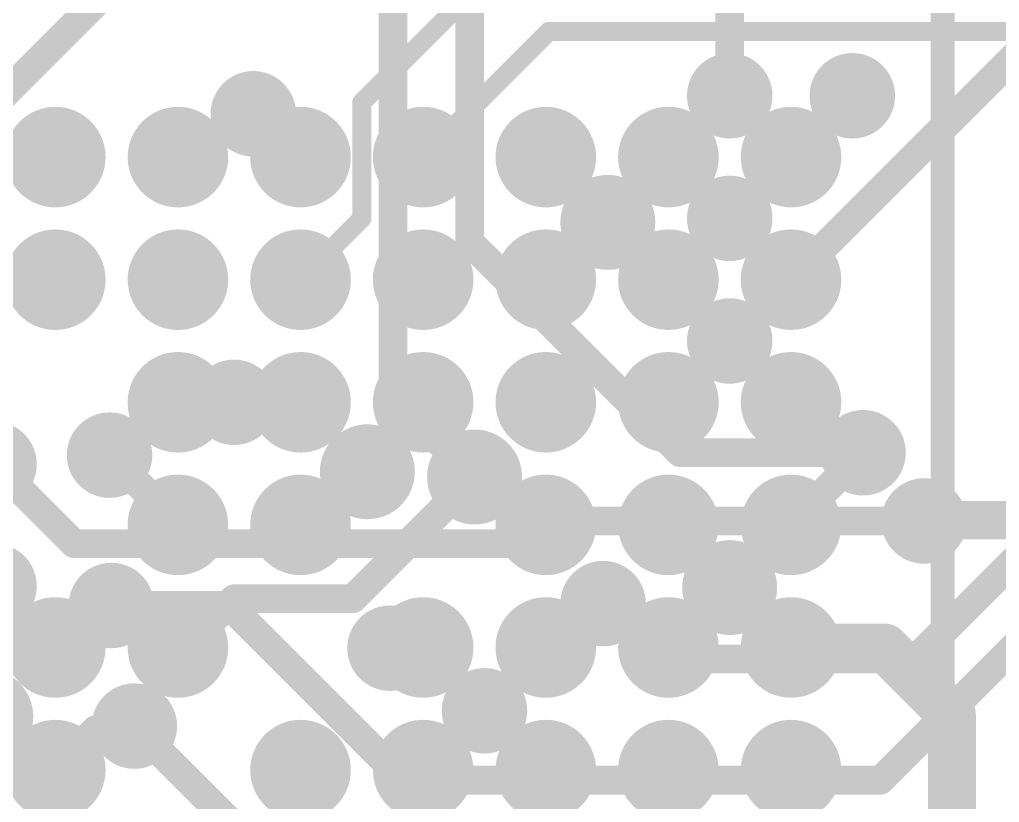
# Model space of a CAD drawing. Header units: millimetres. Extents: x -0.39 to 4.37, y -0.38 to 3.54.
# Drawn here: x 2.049 to 2.2535, y 1.8791 to 2.0425 of the extents above; entities that cross this region are included whole.
import ezdxf

# ---------------------------------------------------------------- set-up
doc = ezdxf.new("R2010")
doc.units = ezdxf.units.MM
doc.header["$MEASUREMENT"] = 0
for name, color, linetype in [('BottomLayer', 5, 'Continuous'), ('BottomSolder', 6, 'Continuous'), ('TopLayer', 1, 'Continuous'), ('TopOverlay', 2, 'Continuous'), ('TopPaste', 8, 'Continuous'), ('TopSolder', 216, 'Continuous'), ('ViaHoleLayer', 16, 'Continuous')]:
    doc.layers.add(name, color=color, linetype=linetype)

# ---------------------------------------------------------------- blocks, each defined once
blk = doc.blocks.new('RK3399_364')
at = {"layer": 'TopLayer'}
h = blk.add_hatch(color=1, dxfattribs=at)
edge = h.paths.add_edge_path()
edge.add_arc((-0.3838578, -0.2559055), 0.006496, 0, 360)
h = blk.add_hatch(color=1, dxfattribs=at)
edge = h.paths.add_edge_path()
edge.add_arc((-0.3582678, -0.2559055), 0.006496, 0, 360)
h = blk.add_hatch(color=1, dxfattribs=at)
edge = h.paths.add_edge_path()
edge.add_arc((-0.3326778, -0.2559055), 0.006496, 0, 360)
h = blk.add_hatch(color=1, dxfattribs=at)
edge = h.paths.add_edge_path()
edge.add_arc((-0.3070858, -0.2559055), 0.006496, 0, 360)
h = blk.add_hatch(color=1, dxfattribs=at)
edge = h.paths.add_edge_path()
edge.add_arc((-0.2814958, -0.2559055), 0.006496, 0, 360)
h = blk.add_hatch(color=1, dxfattribs=at)
edge = h.paths.add_edge_path()
edge.add_arc((-0.2303158, -0.2559055), 0.006496, 0, 360)
h = blk.add_hatch(color=1, dxfattribs=at)
edge = h.paths.add_edge_path()
edge.add_arc((-0.3838578, -0.2814955), 0.006496, 0, 360)
h = blk.add_hatch(color=1, dxfattribs=at)
edge = h.paths.add_edge_path()
edge.add_arc((-0.3582678, -0.2814955), 0.006496, 0, 360)
h = blk.add_hatch(color=1, dxfattribs=at)
edge = h.paths.add_edge_path()
edge.add_arc((-0.3326778, -0.2814955), 0.006496, 0, 360)
h = blk.add_hatch(color=1, dxfattribs=at)
edge = h.paths.add_edge_path()
edge.add_arc((-0.3070858, -0.2814955), 0.006496, 0, 360)
h = blk.add_hatch(color=1, dxfattribs=at)
edge = h.paths.add_edge_path()
edge.add_arc((-0.2559058, -0.2814955), 0.006496, 0, 360)
h = blk.add_hatch(color=1, dxfattribs=at)
edge = h.paths.add_edge_path()
edge.add_arc((-0.2303158, -0.2814955), 0.006496, 0, 360)
h = blk.add_hatch(color=1, dxfattribs=at)
edge = h.paths.add_edge_path()
edge.add_arc((-0.3838578, -0.3070875), 0.006496, 0, 360)
h = blk.add_hatch(color=1, dxfattribs=at)
edge = h.paths.add_edge_path()
edge.add_arc((-0.3582678, -0.3070875), 0.006496, 0, 360)
h = blk.add_hatch(color=1, dxfattribs=at)
edge = h.paths.add_edge_path()
edge.add_arc((-0.3326778, -0.3070875), 0.006496, 0, 360)
h = blk.add_hatch(color=1, dxfattribs=at)
edge = h.paths.add_edge_path()
edge.add_arc((-0.2814958, -0.3070875), 0.006496, 0, 360)
h = blk.add_hatch(color=1, dxfattribs=at)
edge = h.paths.add_edge_path()
edge.add_arc((-0.2559058, -0.3070875), 0.006496, 0, 360)
h = blk.add_hatch(color=1, dxfattribs=at)
edge = h.paths.add_edge_path()
edge.add_arc((-0.3838578, -0.3326775), 0.006496, 0, 360)
h = blk.add_hatch(color=1, dxfattribs=at)
edge = h.paths.add_edge_path()
edge.add_arc((-0.3582678, -0.3326775), 0.006496, 0, 360)
h = blk.add_hatch(color=1, dxfattribs=at)
edge = h.paths.add_edge_path()
edge.add_arc((-0.3326778, -0.3326775), 0.006496, 0, 360)
h = blk.add_hatch(color=1, dxfattribs=at)
edge = h.paths.add_edge_path()
edge.add_arc((-0.3070858, -0.3326775), 0.006496, 0, 360)
h = blk.add_hatch(color=1, dxfattribs=at)
edge = h.paths.add_edge_path()
edge.add_arc((-0.2814958, -0.3326775), 0.006496, 0, 360)
h = blk.add_hatch(color=1, dxfattribs=at)
edge = h.paths.add_edge_path()
edge.add_arc((-0.2559058, -0.3326775), 0.006496, 0, 360)
h = blk.add_hatch(color=1, dxfattribs=at)
edge = h.paths.add_edge_path()
edge.add_arc((-0.3838578, -0.3582675), 0.006496, 0, 360)
h = blk.add_hatch(color=1, dxfattribs=at)
edge = h.paths.add_edge_path()
edge.add_arc((-0.3582678, -0.3582675), 0.006496, 0, 360)
h = blk.add_hatch(color=1, dxfattribs=at)
edge = h.paths.add_edge_path()
edge.add_arc((-0.3326778, -0.3582675), 0.006496, 0, 360)
h = blk.add_hatch(color=1, dxfattribs=at)
edge = h.paths.add_edge_path()
edge.add_arc((-0.3070858, -0.3582675), 0.006496, 0, 360)
h = blk.add_hatch(color=1, dxfattribs=at)
edge = h.paths.add_edge_path()
edge.add_arc((-0.2814958, -0.3582675), 0.006496, 0, 360)
h = blk.add_hatch(color=1, dxfattribs=at)
edge = h.paths.add_edge_path()
edge.add_arc((-0.2559058, -0.3582675), 0.006496, 0, 360)
h = blk.add_hatch(color=1, dxfattribs=at)
edge = h.paths.add_edge_path()
edge.add_arc((-0.2303158, -0.3582675), 0.006496, 0, 360)
h = blk.add_hatch(color=1, dxfattribs=at)
edge = h.paths.add_edge_path()
edge.add_arc((-0.3838578, -0.3838575), 0.006496, 0, 360)
h = blk.add_hatch(color=1, dxfattribs=at)
edge = h.paths.add_edge_path()
edge.add_arc((-0.3582678, -0.3838575), 0.006496, 0, 360)
h = blk.add_hatch(color=1, dxfattribs=at)
edge = h.paths.add_edge_path()
edge.add_arc((-0.3326778, -0.3838575), 0.006496, 0, 360)
h = blk.add_hatch(color=1, dxfattribs=at)
edge = h.paths.add_edge_path()
edge.add_arc((-0.3070858, -0.3838575), 0.006496, 0, 360)
h = blk.add_hatch(color=1, dxfattribs=at)
edge = h.paths.add_edge_path()
edge.add_arc((-0.2814958, -0.3838575), 0.006496, 0, 360)
h = blk.add_hatch(color=1, dxfattribs=at)
edge = h.paths.add_edge_path()
edge.add_arc((-0.2559058, -0.3838575), 0.006496, 0, 360)
h = blk.add_hatch(color=1, dxfattribs=at)
edge = h.paths.add_edge_path()
edge.add_arc((-0.2303158, -0.3838575), 0.006496, 0, 360)
at = {"layer": 'TopPaste'}
h = blk.add_hatch(color=8, dxfattribs=at)
edge = h.paths.add_edge_path()
edge.add_arc((-0.3838578, -0.2559055), 0.006496, 0, 360)
h = blk.add_hatch(color=8, dxfattribs=at)
edge = h.paths.add_edge_path()
edge.add_arc((-0.3582678, -0.2559055), 0.006496, 0, 360)
h = blk.add_hatch(color=8, dxfattribs=at)
edge = h.paths.add_edge_path()
edge.add_arc((-0.3326778, -0.2559055), 0.006496, 0, 360)
h = blk.add_hatch(color=8, dxfattribs=at)
edge = h.paths.add_edge_path()
edge.add_arc((-0.3070858, -0.2559055), 0.006496, 0, 360)
h = blk.add_hatch(color=8, dxfattribs=at)
edge = h.paths.add_edge_path()
edge.add_arc((-0.2814958, -0.2559055), 0.006496, 0, 360)
h = blk.add_hatch(color=8, dxfattribs=at)
edge = h.paths.add_edge_path()
edge.add_arc((-0.2303158, -0.2559055), 0.006496, 0, 360)
h = blk.add_hatch(color=8, dxfattribs=at)
edge = h.paths.add_edge_path()
edge.add_arc((-0.3838578, -0.2814955), 0.006496, 0, 360)
h = blk.add_hatch(color=8, dxfattribs=at)
edge = h.paths.add_edge_path()
edge.add_arc((-0.3582678, -0.2814955), 0.006496, 0, 360)
h = blk.add_hatch(color=8, dxfattribs=at)
edge = h.paths.add_edge_path()
edge.add_arc((-0.3326778, -0.2814955), 0.006496, 0, 360)
h = blk.add_hatch(color=8, dxfattribs=at)
edge = h.paths.add_edge_path()
edge.add_arc((-0.3070858, -0.2814955), 0.006496, 0, 360)
h = blk.add_hatch(color=8, dxfattribs=at)
edge = h.paths.add_edge_path()
edge.add_arc((-0.2559058, -0.2814955), 0.006496, 0, 360)
h = blk.add_hatch(color=8, dxfattribs=at)
edge = h.paths.add_edge_path()
edge.add_arc((-0.2303158, -0.2814955), 0.006496, 0, 360)
h = blk.add_hatch(color=8, dxfattribs=at)
edge = h.paths.add_edge_path()
edge.add_arc((-0.3838578, -0.3070875), 0.006496, 0, 360)
h = blk.add_hatch(color=8, dxfattribs=at)
edge = h.paths.add_edge_path()
edge.add_arc((-0.3582678, -0.3070875), 0.006496, 0, 360)
h = blk.add_hatch(color=8, dxfattribs=at)
edge = h.paths.add_edge_path()
edge.add_arc((-0.3326778, -0.3070875), 0.006496, 0, 360)
h = blk.add_hatch(color=8, dxfattribs=at)
edge = h.paths.add_edge_path()
edge.add_arc((-0.2814958, -0.3070875), 0.006496, 0, 360)
h = blk.add_hatch(color=8, dxfattribs=at)
edge = h.paths.add_edge_path()
edge.add_arc((-0.2559058, -0.3070875), 0.006496, 0, 360)
h = blk.add_hatch(color=8, dxfattribs=at)
edge = h.paths.add_edge_path()
edge.add_arc((-0.3838578, -0.3326775), 0.006496, 0, 360)
h = blk.add_hatch(color=8, dxfattribs=at)
edge = h.paths.add_edge_path()
edge.add_arc((-0.3582678, -0.3326775), 0.006496, 0, 360)
h = blk.add_hatch(color=8, dxfattribs=at)
edge = h.paths.add_edge_path()
edge.add_arc((-0.3326778, -0.3326775), 0.006496, 0, 360)
h = blk.add_hatch(color=8, dxfattribs=at)
edge = h.paths.add_edge_path()
edge.add_arc((-0.3070858, -0.3326775), 0.006496, 0, 360)
h = blk.add_hatch(color=8, dxfattribs=at)
edge = h.paths.add_edge_path()
edge.add_arc((-0.2814958, -0.3326775), 0.006496, 0, 360)
h = blk.add_hatch(color=8, dxfattribs=at)
edge = h.paths.add_edge_path()
edge.add_arc((-0.2559058, -0.3326775), 0.006496, 0, 360)
h = blk.add_hatch(color=8, dxfattribs=at)
edge = h.paths.add_edge_path()
edge.add_arc((-0.3838578, -0.3582675), 0.006496, 0, 360)
h = blk.add_hatch(color=8, dxfattribs=at)
edge = h.paths.add_edge_path()
edge.add_arc((-0.3582678, -0.3582675), 0.006496, 0, 360)
h = blk.add_hatch(color=8, dxfattribs=at)
edge = h.paths.add_edge_path()
edge.add_arc((-0.3326778, -0.3582675), 0.006496, 0, 360)
h = blk.add_hatch(color=8, dxfattribs=at)
edge = h.paths.add_edge_path()
edge.add_arc((-0.3070858, -0.3582675), 0.006496, 0, 360)
h = blk.add_hatch(color=8, dxfattribs=at)
edge = h.paths.add_edge_path()
edge.add_arc((-0.2814958, -0.3582675), 0.006496, 0, 360)
h = blk.add_hatch(color=8, dxfattribs=at)
edge = h.paths.add_edge_path()
edge.add_arc((-0.2559058, -0.3582675), 0.006496, 0, 360)
h = blk.add_hatch(color=8, dxfattribs=at)
edge = h.paths.add_edge_path()
edge.add_arc((-0.2303158, -0.3582675), 0.006496, 0, 360)
h = blk.add_hatch(color=8, dxfattribs=at)
edge = h.paths.add_edge_path()
edge.add_arc((-0.3838578, -0.3838575), 0.006496, 0, 360)
h = blk.add_hatch(color=8, dxfattribs=at)
edge = h.paths.add_edge_path()
edge.add_arc((-0.3582678, -0.3838575), 0.006496, 0, 360)
h = blk.add_hatch(color=8, dxfattribs=at)
edge = h.paths.add_edge_path()
edge.add_arc((-0.3326778, -0.3838575), 0.006496, 0, 360)
h = blk.add_hatch(color=8, dxfattribs=at)
edge = h.paths.add_edge_path()
edge.add_arc((-0.3070858, -0.3838575), 0.006496, 0, 360)
h = blk.add_hatch(color=8, dxfattribs=at)
edge = h.paths.add_edge_path()
edge.add_arc((-0.2814958, -0.3838575), 0.006496, 0, 360)
h = blk.add_hatch(color=8, dxfattribs=at)
edge = h.paths.add_edge_path()
edge.add_arc((-0.2559058, -0.3838575), 0.006496, 0, 360)
h = blk.add_hatch(color=8, dxfattribs=at)
edge = h.paths.add_edge_path()
edge.add_arc((-0.2303158, -0.3838575), 0.006496, 0, 360)
at = {"layer": 'TopSolder'}
h = blk.add_hatch(color=216, dxfattribs=at)
edge = h.paths.add_edge_path()
edge.add_arc((-0.3838578, -0.2559055), 0.010496, 0, 360)
h = blk.add_hatch(color=216, dxfattribs=at)
edge = h.paths.add_edge_path()
edge.add_arc((-0.3582678, -0.2559055), 0.010496, 0, 360)
h = blk.add_hatch(color=216, dxfattribs=at)
edge = h.paths.add_edge_path()
edge.add_arc((-0.3326778, -0.2559055), 0.010496, 0, 360)
h = blk.add_hatch(color=216, dxfattribs=at)
edge = h.paths.add_edge_path()
edge.add_arc((-0.3070858, -0.2559055), 0.010496, 0, 360)
h = blk.add_hatch(color=216, dxfattribs=at)
edge = h.paths.add_edge_path()
edge.add_arc((-0.2814958, -0.2559055), 0.010496, 0, 360)
h = blk.add_hatch(color=216, dxfattribs=at)
edge = h.paths.add_edge_path()
edge.add_arc((-0.2303158, -0.2559055), 0.010496, 0, 360)
h = blk.add_hatch(color=216, dxfattribs=at)
edge = h.paths.add_edge_path()
edge.add_arc((-0.3838578, -0.2814955), 0.010496, 0, 360)
h = blk.add_hatch(color=216, dxfattribs=at)
edge = h.paths.add_edge_path()
edge.add_arc((-0.3582678, -0.2814955), 0.010496, 0, 360)
h = blk.add_hatch(color=216, dxfattribs=at)
edge = h.paths.add_edge_path()
edge.add_arc((-0.3326778, -0.2814955), 0.010496, 0, 360)
h = blk.add_hatch(color=216, dxfattribs=at)
edge = h.paths.add_edge_path()
edge.add_arc((-0.3070858, -0.2814955), 0.010496, 0, 360)
h = blk.add_hatch(color=216, dxfattribs=at)
edge = h.paths.add_edge_path()
edge.add_arc((-0.2559058, -0.2814955), 0.010496, 0, 360)
h = blk.add_hatch(color=216, dxfattribs=at)
edge = h.paths.add_edge_path()
edge.add_arc((-0.2303158, -0.2814955), 0.010496, 0, 360)
h = blk.add_hatch(color=216, dxfattribs=at)
edge = h.paths.add_edge_path()
edge.add_arc((-0.3838578, -0.3070875), 0.010496, 0, 360)
h = blk.add_hatch(color=216, dxfattribs=at)
edge = h.paths.add_edge_path()
edge.add_arc((-0.3582678, -0.3070875), 0.010496, 0, 360)
h = blk.add_hatch(color=216, dxfattribs=at)
edge = h.paths.add_edge_path()
edge.add_arc((-0.3326778, -0.3070875), 0.010496, 0, 360)
h = blk.add_hatch(color=216, dxfattribs=at)
edge = h.paths.add_edge_path()
edge.add_arc((-0.2814958, -0.3070875), 0.010496, 0, 360)
h = blk.add_hatch(color=216, dxfattribs=at)
edge = h.paths.add_edge_path()
edge.add_arc((-0.2559058, -0.3070875), 0.010496, 0, 360)
h = blk.add_hatch(color=216, dxfattribs=at)
edge = h.paths.add_edge_path()
edge.add_arc((-0.3838578, -0.3326775), 0.010496, 0, 360)
h = blk.add_hatch(color=216, dxfattribs=at)
edge = h.paths.add_edge_path()
edge.add_arc((-0.3582678, -0.3326775), 0.010496, 0, 360)
h = blk.add_hatch(color=216, dxfattribs=at)
edge = h.paths.add_edge_path()
edge.add_arc((-0.3326778, -0.3326775), 0.010496, 0, 360)
h = blk.add_hatch(color=216, dxfattribs=at)
edge = h.paths.add_edge_path()
edge.add_arc((-0.3070858, -0.3326775), 0.010496, 0, 360)
h = blk.add_hatch(color=216, dxfattribs=at)
edge = h.paths.add_edge_path()
edge.add_arc((-0.2814958, -0.3326775), 0.010496, 0, 360)
h = blk.add_hatch(color=216, dxfattribs=at)
edge = h.paths.add_edge_path()
edge.add_arc((-0.2559058, -0.3326775), 0.010496, 0, 360)
h = blk.add_hatch(color=216, dxfattribs=at)
edge = h.paths.add_edge_path()
edge.add_arc((-0.3838578, -0.3582675), 0.010496, 0, 360)
h = blk.add_hatch(color=216, dxfattribs=at)
edge = h.paths.add_edge_path()
edge.add_arc((-0.3582678, -0.3582675), 0.010496, 0, 360)
h = blk.add_hatch(color=216, dxfattribs=at)
edge = h.paths.add_edge_path()
edge.add_arc((-0.3326778, -0.3582675), 0.010496, 0, 360)
h = blk.add_hatch(color=216, dxfattribs=at)
edge = h.paths.add_edge_path()
edge.add_arc((-0.3070858, -0.3582675), 0.010496, 0, 360)
h = blk.add_hatch(color=216, dxfattribs=at)
edge = h.paths.add_edge_path()
edge.add_arc((-0.2814958, -0.3582675), 0.010496, 0, 360)
h = blk.add_hatch(color=216, dxfattribs=at)
edge = h.paths.add_edge_path()
edge.add_arc((-0.2559058, -0.3582675), 0.010496, 0, 360)
h = blk.add_hatch(color=216, dxfattribs=at)
edge = h.paths.add_edge_path()
edge.add_arc((-0.2303158, -0.3582675), 0.010496, 0, 360)
h = blk.add_hatch(color=216, dxfattribs=at)
edge = h.paths.add_edge_path()
edge.add_arc((-0.3838578, -0.3838575), 0.010496, 0, 360)
h = blk.add_hatch(color=216, dxfattribs=at)
edge = h.paths.add_edge_path()
edge.add_arc((-0.3582678, -0.3838575), 0.010496, 0, 360)
h = blk.add_hatch(color=216, dxfattribs=at)
edge = h.paths.add_edge_path()
edge.add_arc((-0.3326778, -0.3838575), 0.010496, 0, 360)
h = blk.add_hatch(color=216, dxfattribs=at)
edge = h.paths.add_edge_path()
edge.add_arc((-0.3070858, -0.3838575), 0.010496, 0, 360)
h = blk.add_hatch(color=216, dxfattribs=at)
edge = h.paths.add_edge_path()
edge.add_arc((-0.2814958, -0.3838575), 0.010496, 0, 360)
h = blk.add_hatch(color=216, dxfattribs=at)
edge = h.paths.add_edge_path()
edge.add_arc((-0.2559058, -0.3838575), 0.010496, 0, 360)
h = blk.add_hatch(color=216, dxfattribs=at)
edge = h.paths.add_edge_path()
edge.add_arc((-0.2303158, -0.3838575), 0.010496, 0, 360)
at = {"layer": 'TopOverlay', "const_width": 0.005}
blk.add_lwpolyline([(-0.4155358, -0.2155355), (-0.4155358, -0.4155355)], dxfattribs=at)

msp = doc.modelspace()

# ---------------------------------------------------------------- hatches: boundary and pattern name
at = {"layer": 'BottomLayer'}
h = msp.add_hatch(color=5, dxfattribs=at)
edge = h.paths.add_edge_path()
edge.add_arc((2.1972485, 2.0265702), 0.0049212, 0, 360)
h = msp.add_hatch(color=5, dxfattribs=at)
edge = h.paths.add_edge_path()
edge.add_arc((2.2228385, 2.0265702), 0.0049212, 0, 360)
h = msp.add_hatch(color=5, dxfattribs=at)
edge = h.paths.add_edge_path()
edge.add_arc((2.0978225, 2.0228222), 0.0049212, 0, 360)
h = msp.add_hatch(color=5, dxfattribs=at)
edge = h.paths.add_edge_path()
edge.add_arc((2.171811, 2.0001428), 0.0059055, 0, 360)
h = msp.add_hatch(color=5, dxfattribs=at)
edge = h.paths.add_edge_path()
edge.add_arc((2.1972485, 2.0009802), 0.0049212, 0, 360)
h = msp.add_hatch(color=5, dxfattribs=at)
edge = h.paths.add_edge_path()
edge.add_arc((2.1972485, 1.9753902), 0.0049212, 0, 360)
h = msp.add_hatch(color=5, dxfattribs=at)
edge = h.paths.add_edge_path()
edge.add_arc((2.0938119, 1.9625942), 0.0049212, 0, 360)
h = msp.add_hatch(color=5, dxfattribs=at)
edge = h.paths.add_edge_path()
edge.add_arc((2.2250813, 1.9520618), 0.0049212, 0, 360)
h = msp.add_hatch(color=5, dxfattribs=at)
edge = h.paths.add_edge_path()
edge.add_arc((2.0678225, 1.9515591), 0.0049212, 0, 360)
h = msp.add_hatch(color=5, dxfattribs=at)
edge = h.paths.add_edge_path()
edge.add_arc((2.1216207, 1.9480897), 0.0059055, 0, 360)
h = msp.add_hatch(color=5, dxfattribs=at)
edge = h.paths.add_edge_path()
edge.add_arc((2.144, 1.947), 0.0059055, 0, 360)
h = msp.add_hatch(color=5, dxfattribs=at)
edge = h.paths.add_edge_path()
edge.add_arc((2.2378225, 1.9378222), 0.0049212, 0, 360)
h = msp.add_hatch(color=5, dxfattribs=at)
edge = h.paths.add_edge_path()
edge.add_arc((2.1972475, 1.9239167), 0.0059055, 0, 360)
h = msp.add_hatch(color=5, dxfattribs=at)
edge = h.paths.add_edge_path()
edge.add_arc((2.0682062, 1.9201732), 0.0049212, 0, 360)
h = msp.add_hatch(color=5, dxfattribs=at)
edge = h.paths.add_edge_path()
edge.add_arc((2.1708268, 1.9205701), 0.0049212, 0, 360)
h = msp.add_hatch(color=5, dxfattribs=at)
edge = h.paths.add_edge_path()
edge.add_arc((2.1263556, 1.911263), 0.0049212, 0, 360)
h = msp.add_hatch(color=5, dxfattribs=at)
edge = h.paths.add_edge_path()
edge.add_arc((2.1460665, 1.8981926), 0.0049212, 0, 360)
h = msp.add_hatch(color=5, dxfattribs=at)
edge = h.paths.add_edge_path()
edge.add_arc((2.073, 1.895), 0.0049212, 0, 360)
at = {"layer": 'BottomSolder'}
h = msp.add_hatch(color=6, dxfattribs=at)
edge = h.paths.add_edge_path()
edge.add_arc((2.1972485, 2.0265702), 0.0089212, 0, 360)
h = msp.add_hatch(color=6, dxfattribs=at)
edge = h.paths.add_edge_path()
edge.add_arc((2.2228385, 2.0265702), 0.0089212, 0, 360)
h = msp.add_hatch(color=6, dxfattribs=at)
edge = h.paths.add_edge_path()
edge.add_arc((2.0978225, 2.0228222), 0.0089212, 0, 360)
h = msp.add_hatch(color=6, dxfattribs=at)
edge = h.paths.add_edge_path()
edge.add_arc((2.171811, 2.0001428), 0.0099055, 0, 360)
h = msp.add_hatch(color=6, dxfattribs=at)
edge = h.paths.add_edge_path()
edge.add_arc((2.1972485, 2.0009802), 0.0089212, 0, 360)
h = msp.add_hatch(color=6, dxfattribs=at)
edge = h.paths.add_edge_path()
edge.add_arc((2.1972485, 1.9753902), 0.0089212, 0, 360)
h = msp.add_hatch(color=6, dxfattribs=at)
edge = h.paths.add_edge_path()
edge.add_arc((2.0938119, 1.9625942), 0.0089212, 0, 360)
h = msp.add_hatch(color=6, dxfattribs=at)
edge = h.paths.add_edge_path()
edge.add_arc((2.0678225, 1.9515591), 0.0089212, 0, 360)
h = msp.add_hatch(color=6, dxfattribs=at)
edge = h.paths.add_edge_path()
edge.add_arc((2.2250813, 1.9520618), 0.0089212, 0, 360)
h = msp.add_hatch(color=6, dxfattribs=at)
edge = h.paths.add_edge_path()
edge.add_arc((2.0437045, 1.9496729), 0.0089212, 0, 360)
h = msp.add_hatch(color=6, dxfattribs=at)
edge = h.paths.add_edge_path()
edge.add_arc((2.1216207, 1.9480897), 0.0099055, 0, 360)
h = msp.add_hatch(color=6, dxfattribs=at)
edge = h.paths.add_edge_path()
edge.add_arc((2.144, 1.947), 0.0099055, 0, 360)
h = msp.add_hatch(color=6, dxfattribs=at)
edge = h.paths.add_edge_path()
edge.add_arc((2.2378225, 1.9378222), 0.0089212, 0, 360)
h = msp.add_hatch(color=6, dxfattribs=at)
edge = h.paths.add_edge_path()
edge.add_arc((2.0437045, 1.9242082), 0.0089212, 0, 360)
h = msp.add_hatch(color=6, dxfattribs=at)
edge = h.paths.add_edge_path()
edge.add_arc((2.1972475, 1.9239167), 0.0099055, 0, 360)
h = msp.add_hatch(color=6, dxfattribs=at)
edge = h.paths.add_edge_path()
edge.add_arc((2.0682062, 1.9201732), 0.0089212, 0, 360)
h = msp.add_hatch(color=6, dxfattribs=at)
edge = h.paths.add_edge_path()
edge.add_arc((2.1708268, 1.9205701), 0.0089212, 0, 360)
h = msp.add_hatch(color=6, dxfattribs=at)
edge = h.paths.add_edge_path()
edge.add_arc((2.1263556, 1.911263), 0.0089212, 0, 360)
h = msp.add_hatch(color=6, dxfattribs=at)
edge = h.paths.add_edge_path()
edge.add_arc((2.042, 1.897), 0.0099055, 0, 360)
h = msp.add_hatch(color=6, dxfattribs=at)
edge = h.paths.add_edge_path()
edge.add_arc((2.1460665, 1.8981926), 0.0089212, 0, 360)
h = msp.add_hatch(color=6, dxfattribs=at)
edge = h.paths.add_edge_path()
edge.add_arc((2.073, 1.895), 0.0089212, 0, 360)
at = {"layer": 'TopLayer'}
h = msp.add_hatch(color=1, dxfattribs=at)
edge = h.paths.add_edge_path()
edge.add_arc((2.1972485, 2.0265702), 0.0049212, 0, 360)
h = msp.add_hatch(color=1, dxfattribs=at)
edge = h.paths.add_edge_path()
edge.add_arc((2.2228385, 2.0265702), 0.0049212, 0, 360)
h = msp.add_hatch(color=1, dxfattribs=at)
edge = h.paths.add_edge_path()
edge.add_arc((2.0978225, 2.0228222), 0.0049212, 0, 360)
h = msp.add_hatch(color=1, dxfattribs=at)
edge = h.paths.add_edge_path()
edge.add_arc((2.171811, 2.0001428), 0.0059055, 0, 360)
h = msp.add_hatch(color=1, dxfattribs=at)
edge = h.paths.add_edge_path()
edge.add_arc((2.1972485, 2.0009802), 0.0049212, 0, 360)
h = msp.add_hatch(color=1, dxfattribs=at)
edge = h.paths.add_edge_path()
edge.add_arc((2.1972485, 1.9753902), 0.0049212, 0, 360)
h = msp.add_hatch(color=1, dxfattribs=at)
edge = h.paths.add_edge_path()
edge.add_arc((2.0938119, 1.9625942), 0.0049212, 0, 360)
h = msp.add_hatch(color=1, dxfattribs=at)
edge = h.paths.add_edge_path()
edge.add_arc((2.2250813, 1.9520618), 0.0049212, 0, 360)
h = msp.add_hatch(color=1, dxfattribs=at)
edge = h.paths.add_edge_path()
edge.add_arc((2.0678225, 1.9515591), 0.0049212, 0, 360)
h = msp.add_hatch(color=1, dxfattribs=at)
edge = h.paths.add_edge_path()
edge.add_arc((2.1216207, 1.9480897), 0.0059055, 0, 360)
h = msp.add_hatch(color=1, dxfattribs=at)
edge = h.paths.add_edge_path()
edge.add_arc((2.144, 1.947), 0.0059055, 0, 360)
h = msp.add_hatch(color=1, dxfattribs=at)
edge = h.paths.add_edge_path()
edge.add_arc((2.2378225, 1.9378222), 0.0049212, 0, 360)
h = msp.add_hatch(color=1, dxfattribs=at)
edge = h.paths.add_edge_path()
edge.add_arc((2.1972475, 1.9239167), 0.0059055, 0, 360)
h = msp.add_hatch(color=1, dxfattribs=at)
edge = h.paths.add_edge_path()
edge.add_arc((2.0682062, 1.9201732), 0.0049212, 0, 360)
h = msp.add_hatch(color=1, dxfattribs=at)
edge = h.paths.add_edge_path()
edge.add_arc((2.1708268, 1.9205701), 0.0049212, 0, 360)
h = msp.add_hatch(color=1, dxfattribs=at)
edge = h.paths.add_edge_path()
edge.add_arc((2.1263556, 1.911263), 0.0049212, 0, 360)
h = msp.add_hatch(color=1, dxfattribs=at)
edge = h.paths.add_edge_path()
edge.add_arc((2.1460665, 1.8981926), 0.0049212, 0, 360)
h = msp.add_hatch(color=1, dxfattribs=at)
edge = h.paths.add_edge_path()
edge.add_arc((2.073, 1.895), 0.0049212, 0, 360)
at = {"layer": 'TopSolder'}
h = msp.add_hatch(color=216, dxfattribs=at)
edge = h.paths.add_edge_path()
edge.add_arc((2.1972485, 2.0265702), 0.0089212, 0, 360)
h = msp.add_hatch(color=216, dxfattribs=at)
edge = h.paths.add_edge_path()
edge.add_arc((2.2228385, 2.0265702), 0.0089212, 0, 360)
h = msp.add_hatch(color=216, dxfattribs=at)
edge = h.paths.add_edge_path()
edge.add_arc((2.0978225, 2.0228222), 0.0089212, 0, 360)
h = msp.add_hatch(color=216, dxfattribs=at)
edge = h.paths.add_edge_path()
edge.add_arc((2.171811, 2.0001428), 0.0099055, 0, 360)
h = msp.add_hatch(color=216, dxfattribs=at)
edge = h.paths.add_edge_path()
edge.add_arc((2.1972485, 2.0009802), 0.0089212, 0, 360)
h = msp.add_hatch(color=216, dxfattribs=at)
edge = h.paths.add_edge_path()
edge.add_arc((2.1972485, 1.9753902), 0.0089212, 0, 360)
h = msp.add_hatch(color=216, dxfattribs=at)
edge = h.paths.add_edge_path()
edge.add_arc((2.0938119, 1.9625942), 0.0089212, 0, 360)
h = msp.add_hatch(color=216, dxfattribs=at)
edge = h.paths.add_edge_path()
edge.add_arc((2.0678225, 1.9515591), 0.0089212, 0, 360)
h = msp.add_hatch(color=216, dxfattribs=at)
edge = h.paths.add_edge_path()
edge.add_arc((2.2250813, 1.9520618), 0.0089212, 0, 360)
h = msp.add_hatch(color=216, dxfattribs=at)
edge = h.paths.add_edge_path()
edge.add_arc((2.0437045, 1.9496729), 0.0089212, 0, 360)
h = msp.add_hatch(color=216, dxfattribs=at)
edge = h.paths.add_edge_path()
edge.add_arc((2.1216207, 1.9480897), 0.0099055, 0, 360)
h = msp.add_hatch(color=216, dxfattribs=at)
edge = h.paths.add_edge_path()
edge.add_arc((2.144, 1.947), 0.0099055, 0, 360)
h = msp.add_hatch(color=216, dxfattribs=at)
edge = h.paths.add_edge_path()
edge.add_arc((2.2378225, 1.9378222), 0.0089212, 0, 360)
h = msp.add_hatch(color=216, dxfattribs=at)
edge = h.paths.add_edge_path()
edge.add_arc((2.0437045, 1.9242082), 0.0089212, 0, 360)
h = msp.add_hatch(color=216, dxfattribs=at)
edge = h.paths.add_edge_path()
edge.add_arc((2.1972475, 1.9239167), 0.0099055, 0, 360)
h = msp.add_hatch(color=216, dxfattribs=at)
edge = h.paths.add_edge_path()
edge.add_arc((2.0682062, 1.9201732), 0.0089212, 0, 360)
h = msp.add_hatch(color=216, dxfattribs=at)
edge = h.paths.add_edge_path()
edge.add_arc((2.1708268, 1.9205701), 0.0089212, 0, 360)
h = msp.add_hatch(color=216, dxfattribs=at)
edge = h.paths.add_edge_path()
edge.add_arc((2.1263556, 1.911263), 0.0089212, 0, 360)
h = msp.add_hatch(color=216, dxfattribs=at)
edge = h.paths.add_edge_path()
edge.add_arc((2.042, 1.897), 0.0099055, 0, 360)
h = msp.add_hatch(color=216, dxfattribs=at)
edge = h.paths.add_edge_path()
edge.add_arc((2.1460665, 1.8981926), 0.0089212, 0, 360)
h = msp.add_hatch(color=216, dxfattribs=at)
edge = h.paths.add_edge_path()
edge.add_arc((2.073, 1.895), 0.0089212, 0, 360)
at = {"layer": 'ViaHoleLayer'}
h = msp.add_hatch(color=16, dxfattribs=at)
edge = h.paths.add_edge_path()
edge.add_arc((2.1972485, 2.0265702), 0.003937, 0, 360)
h = msp.add_hatch(color=16, dxfattribs=at)
edge = h.paths.add_edge_path()
edge.add_arc((2.2228385, 2.0265702), 0.003937, 0, 360)
h = msp.add_hatch(color=16, dxfattribs=at)
edge = h.paths.add_edge_path()
edge.add_arc((2.0978225, 2.0228222), 0.003937, 0, 360)
h = msp.add_hatch(color=16, dxfattribs=at)
edge = h.paths.add_edge_path()
edge.add_arc((2.171811, 2.0001428), 0.003937, 0, 360)
h = msp.add_hatch(color=16, dxfattribs=at)
edge = h.paths.add_edge_path()
edge.add_arc((2.1972485, 2.0009802), 0.003937, 0, 360)
h = msp.add_hatch(color=16, dxfattribs=at)
edge = h.paths.add_edge_path()
edge.add_arc((2.1972485, 1.9753902), 0.003937, 0, 360)
h = msp.add_hatch(color=16, dxfattribs=at)
edge = h.paths.add_edge_path()
edge.add_arc((2.0938119, 1.9625942), 0.003937, 0, 360)
h = msp.add_hatch(color=16, dxfattribs=at)
edge = h.paths.add_edge_path()
edge.add_arc((2.0678225, 1.9515591), 0.003937, 0, 360)
h = msp.add_hatch(color=16, dxfattribs=at)
edge = h.paths.add_edge_path()
edge.add_arc((2.2250813, 1.9520618), 0.003937, 0, 360)
h = msp.add_hatch(color=16, dxfattribs=at)
edge = h.paths.add_edge_path()
edge.add_arc((2.1216207, 1.9480897), 0.003937, 0, 360)
h = msp.add_hatch(color=16, dxfattribs=at)
edge = h.paths.add_edge_path()
edge.add_arc((2.144, 1.947), 0.003937, 0, 360)
h = msp.add_hatch(color=16, dxfattribs=at)
edge = h.paths.add_edge_path()
edge.add_arc((2.2378225, 1.9378222), 0.003937, 0, 360)
h = msp.add_hatch(color=16, dxfattribs=at)
edge = h.paths.add_edge_path()
edge.add_arc((2.1972475, 1.9239167), 0.003937, 0, 360)
h = msp.add_hatch(color=16, dxfattribs=at)
edge = h.paths.add_edge_path()
edge.add_arc((2.1708268, 1.9205701), 0.003937, 0, 360)
h = msp.add_hatch(color=16, dxfattribs=at)
edge = h.paths.add_edge_path()
edge.add_arc((2.0682062, 1.9201732), 0.003937, 0, 360)
h = msp.add_hatch(color=16, dxfattribs=at)
edge = h.paths.add_edge_path()
edge.add_arc((2.1263556, 1.911263), 0.003937, 0, 360)
h = msp.add_hatch(color=16, dxfattribs=at)
edge = h.paths.add_edge_path()
edge.add_arc((2.1460665, 1.8981926), 0.003937, 0, 360)
h = msp.add_hatch(color=16, dxfattribs=at)
edge = h.paths.add_edge_path()
edge.add_arc((2.073, 1.895), 0.003937, 0, 360)

# ---------------------------------------------------------------- linework, layer by layer
at = {"layer": 'BottomLayer', "const_width": 0.006}
for points in [[(2.1972485, 2.0265702), (2.1972485, 2.1239293)], [(1.987, 1.968), (2.121, 2.102)], [(2.127, 1.964), (2.127, 2.078)], [(2.143, 1.9960001), (2.143, 2.071)], [(2.1972485, 1.9753902), (2.281, 2.0591417)], [(2.143, 1.9960001), (2.1869383, 1.9520618)], [(2.127, 1.964), (2.144, 1.947)], [(2.1869383, 1.9520618), (2.2250813, 1.9520618)], [(2.0450233, 1.9484815), (2.0604103, 1.9330945)], [(2.2360112, 1.9090112), (2.268, 1.941)], [(2.1622714, 1.9330945), (2.1669991, 1.9378222)], [(2.1669991, 1.9378222), (2.2378225, 1.9378222)], [(2.2287109, 1.8837109), (2.279, 1.934)], [(2.0604103, 1.9330945), (2.1622714, 1.9330945)], [(2.0682062, 1.9201732), (2.0928268, 1.9201732)], [(2.0928268, 1.9201732), (2.1292891, 1.8837109)], [(2.1708268, 1.9204679), (2.1708268, 1.9205701)], [(2.1708268, 1.9204679), (2.1806195, 1.9106752)], [(2.1806195, 1.9090112), (2.1806195, 1.9106752)], [(2.1806195, 1.9090112), (2.2360112, 1.9090112)], [(2.073, 1.8949952), (2.073, 1.895)], [(2.073, 1.8949952), (2.0952843, 1.8727109)], [(2.1292891, 1.8837109), (2.2287109, 1.8837109)]]:
    msp.add_lwpolyline(points, dxfattribs=at)
at = {"layer": 'BottomLayer', "const_width": 0.003}
for points in [[(2.1957485, 2.0265702, 1), (2.1987485, 2.0265702, 1)], [(2.1415, 1.9960001, 1), (2.1445, 1.9960001, 1)], [(2.1415, 1.9960001, 1), (2.1445, 1.9960001, 1)], [(2.1957485, 1.9753902, 1), (2.1987485, 1.9753902, 1)], [(2.1255, 1.964, 1), (2.1285, 1.964, 1)], [(2.1255, 1.964, 1), (2.1285, 1.964, 1)], [(2.1854383, 1.9520618, 1), (2.1884383, 1.9520618, 1)], [(2.1854383, 1.9520618, 1), (2.1884383, 1.9520618, 1)], [(2.2235813, 1.9520618, 1), (2.2265813, 1.9520618, 1)], [(2.1425, 1.947, 1), (2.1455, 1.947, 1)], [(2.1654991, 1.9378222, 1), (2.1684991, 1.9378222, 1)], [(2.1654991, 1.9378222, 1), (2.1684991, 1.9378222, 1)], [(2.2363225, 1.9378222, 1), (2.2393225, 1.9378222, 1)], [(2.0589103, 1.9330945, 1), (2.0619103, 1.9330945, 1)], [(2.0589103, 1.9330945, 1), (2.0619103, 1.9330945, 1)], [(2.1607714, 1.9330945, 1), (2.1637714, 1.9330945, 1)], [(2.1607714, 1.9330945, 1), (2.1637714, 1.9330945, 1)], [(2.0667062, 1.9201732, 1), (2.0697062, 1.9201732, 1)], [(2.0913268, 1.9201732, 1), (2.0943268, 1.9201732, 1)], [(2.0913268, 1.9201732, 1), (2.0943268, 1.9201732, 1)], [(2.1693268, 1.9205701, 1), (2.1723268, 1.9205701, 1)], [(2.1693268, 1.9204679, 1), (2.1723268, 1.9204679, 1)], [(2.1693268, 1.9204679, 1), (2.1723268, 1.9204679, 1)], [(2.1791195, 1.9106752, 1), (2.1821195, 1.9106752, 1)], [(2.1791195, 1.9106752, 1), (2.1821195, 1.9106752, 1)], [(2.1791195, 1.9090112, 1), (2.1821195, 1.9090112, 1)], [(2.1791195, 1.9090112, 1), (2.1821195, 1.9090112, 1)], [(2.2345112, 1.9090112, 1), (2.2375112, 1.9090112, 1)], [(2.2345112, 1.9090112, 1), (2.2375112, 1.9090112, 1)], [(2.0715, 1.895, 1), (2.0745, 1.895, 1)], [(2.0715, 1.8949952, 1), (2.0745, 1.8949952, 1)], [(2.0715, 1.8949952, 1), (2.0745, 1.8949952, 1)], [(2.1277891, 1.8837109, 1), (2.1307891, 1.8837109, 1)], [(2.1277891, 1.8837109, 1), (2.1307891, 1.8837109, 1)], [(2.2272109, 1.8837109, 1), (2.2302109, 1.8837109, 1)], [(2.2272109, 1.8837109, 1), (2.2302109, 1.8837109, 1)]]:
    msp.add_lwpolyline(points, format="xyb", close=True, dxfattribs=at)
at = {"layer": 'TopLayer'}
for points, const_width in [([(2.1204765, 2.0251682), (2.1451305, 2.0498222)], 0.004), ([(2.1332705, 2.0137742), (2.1594963, 2.04)], 0.004), ([(2.1594963, 2.04), (2.631, 2.04)], 0.004), ([(2.1844525, 2.0137742), (2.1972485, 2.0265702)], 0.006), ([(2.2100425, 2.0137742), (2.2228385, 2.0265702)], 0.006), ([(2.1204765, 2.0009802), (2.1204765, 2.0251682)], 0.004), ([(2.0978225, 2.0228222), (2.1068705, 2.0137742)], 0.006), ([(2.1068705, 2.0137742), (2.1076805, 2.0137742)], 0.006), ([(2.1844525, 1.9881842), (2.1972485, 2.0009802)], 0.006), ([(2.1076805, 1.9881842), (2.1204765, 2.0009802)], 0.004), ([(2.1593574, 1.9881842), (2.171316, 2.0001428)], 0.005), ([(2.171316, 2.0001428), (2.171811, 2.0001428)], 0.004), ([(2.1588625, 1.9881842), (2.1593574, 1.9881842)], 0.004), ([(2.1844525, 1.9625942), (2.1972485, 1.9753902)], 0.006), ([(2.0807527, 1.963932), (2.0820905, 1.9625942)], 0.006), ([(2.0820905, 1.9625942), (2.1054058, 1.9625942)], 0.006), ([(2.1054058, 1.9625942), (2.106, 1.962)], 0.006), ([(2.1216207, 1.9480897), (2.1344572, 1.9609262)], 0.006), ([(2.2100425, 1.937023), (2.2250813, 1.9520618)], 0.006), ([(2.0678225, 1.9515591), (2.0820905, 1.9372911)], 0.006), ([(2.1185916, 1.9215916), (2.144, 1.947)], 0.006), ([(2.238, 1.938), (2.2856358, 1.938)], 0.008), ([(2.0820905, 1.9370042), (2.0820905, 1.9372911)], 0.006), ([(2.2100425, 1.9370042), (2.2100425, 1.937023)], 0.006), ([(2.1845977, 1.9114122), (2.1971022, 1.9239167)], 0.006), ([(2.1971022, 1.9239167), (2.1972475, 1.9239167)], 0.006), ([(2.0836464, 1.9114122), (2.0938258, 1.9215916)], 0.006), ([(2.0938258, 1.9215916), (2.1185916, 1.9215916)], 0.006), ([(2.0583926, 1.9114122), (2.0664184, 1.919438)], 0.006), ([(2.0664184, 1.919438), (2.067471, 1.919438)], 0.006), ([(2.067471, 1.919438), (2.0682062, 1.9201732)], 0.006), ([(2.1620297, 1.9128127), (2.1697871, 1.9205701)], 0.006), ([(2.1697871, 1.9205701), (2.1708268, 1.9205701)], 0.006), ([(2.2100425, 1.9114122), (2.2295879, 1.9114122)], 0.01), ([(2.2295879, 1.9114122), (2.2436183, 1.8973818)], 0.01), ([(2.0565005, 1.9114122), (2.0583926, 1.9114122)], 0.006), ([(2.0820905, 1.9114122), (2.0836464, 1.9114122)], 0.006), ([(2.1263556, 1.911263), (2.1264302, 1.9113376)], 0.006), ([(2.1264302, 1.9113376), (2.1331959, 1.9113376)], 0.006), ([(2.1331959, 1.9113376), (2.1332705, 1.9114122)], 0.006), ([(2.1588625, 1.9114122), (2.1620875, 1.9114122)], 0.006), ([(2.1620297, 1.91147), (2.1620297, 1.9128127)], 0.006), ([(2.1620297, 1.91147), (2.1620875, 1.9114122)], 0.006), ([(2.1844525, 1.9114122), (2.1845977, 1.9114122)], 0.006), ([(2.2436183, 1.831618), (2.2436183, 1.8973818)], 0.01), ([(2.1334833, 1.8858222), (2.1458537, 1.8981926)], 0.006), ([(2.1458537, 1.8981926), (2.1460665, 1.8981926)], 0.006), ([(2.0722648, 1.8942648), (2.073, 1.895)], 0.006), ([(2.0565006, 1.8858222), (2.0649432, 1.8942648)], 0.006), ([(2.0649432, 1.8942648), (2.0722648, 1.8942648)], 0.006), ([(2.1332705, 1.8858222), (2.1334833, 1.8858222)], 0.006)]:
    msp.add_lwpolyline(points, dxfattribs=dict(at, const_width=const_width))
for points, const_width in [([(2.1584963, 2.04, 1), (2.1604963, 2.04, 1)], 0.002), ([(2.1584963, 2.04, 1), (2.1604963, 2.04, 1)], 0.002), ([(2.1957485, 2.0265702, 1), (2.1987485, 2.0265702, 1)], 0.003), ([(2.2213385, 2.0265702, 1), (2.2243385, 2.0265702, 1)], 0.003), ([(2.1194765, 2.0251682, 1), (2.1214765, 2.0251682, 1)], 0.002), ([(2.1194765, 2.0251682, 1), (2.1214765, 2.0251682, 1)], 0.002), ([(2.0963225, 2.0228222, 1), (2.0993225, 2.0228222, 1)], 0.003), ([(2.1053705, 2.0137742, 1), (2.1083705, 2.0137742, 1)], 0.003), ([(2.1053705, 2.0137742, 1), (2.1083705, 2.0137742, 1)], 0.003), ([(2.1061805, 2.0137742, 1), (2.1091805, 2.0137742, 1)], 0.003), ([(2.1829525, 2.0137742, 1), (2.1859525, 2.0137742, 1)], 0.003), ([(2.2085425, 2.0137742, 1), (2.2115425, 2.0137742, 1)], 0.003), ([(2.1322705, 2.0137742, 1), (2.1342705, 2.0137742, 1)], 0.002), ([(2.1957485, 2.0009802, 1), (2.1987485, 2.0009802, 1)], 0.003), ([(2.1194765, 2.0009802, 1), (2.1214765, 2.0009802, 1)], 0.002), ([(2.1194765, 2.0009802, 1), (2.1214765, 2.0009802, 1)], 0.002), ([(2.170066, 2.0001428, 1), (2.172566, 2.0001428, 1)], 0.0025), ([(2.170316, 2.0001428, 1), (2.172316, 2.0001428, 1)], 0.002), ([(2.170811, 2.0001428, 1), (2.172811, 2.0001428, 1)], 0.002), ([(2.1066805, 1.9881842, 1), (2.1086805, 1.9881842, 1)], 0.002), ([(2.1581074, 1.9881842, 1), (2.1606074, 1.9881842, 1)], 0.0025), ([(2.1578625, 1.9881842, 1), (2.1598625, 1.9881842, 1)], 0.002), ([(2.1583574, 1.9881842, 1), (2.1603574, 1.9881842, 1)], 0.002), ([(2.1829525, 1.9881842, 1), (2.1859525, 1.9881842, 1)], 0.003), ([(2.1957485, 1.9753902, 1), (2.1987485, 1.9753902, 1)], 0.003), ([(2.0792527, 1.963932, 1), (2.0822527, 1.963932, 1)], 0.003), ([(2.0805905, 1.9625942, 1), (2.0835905, 1.9625942, 1)], 0.003), ([(2.0805905, 1.9625942, 1), (2.0835905, 1.9625942, 1)], 0.003), ([(2.1039058, 1.9625942, 1), (2.1069058, 1.9625942, 1)], 0.003), ([(2.1039058, 1.9625942, 1), (2.1069058, 1.9625942, 1)], 0.003), ([(2.1829525, 1.9625942, 1), (2.1859525, 1.9625942, 1)], 0.003), ([(2.1045, 1.962, 1), (2.1075, 1.962, 1)], 0.003), ([(2.1329572, 1.9609262, 1), (2.1359572, 1.9609262, 1)], 0.003), ([(2.2235813, 1.9520618, 1), (2.2265813, 1.9520618, 1)], 0.003), ([(2.0663225, 1.9515591, 1), (2.0693225, 1.9515591, 1)], 0.003), ([(2.1201207, 1.9480897, 1), (2.1231207, 1.9480897, 1)], 0.003), ([(2.1425, 1.947, 1), (2.1455, 1.947, 1)], 0.003), ([(2.236, 1.938, 1), (2.24, 1.938, 1)], 0.004), ([(2.0805905, 1.9372911, 1), (2.0835905, 1.9372911, 1)], 0.003), ([(2.0805905, 1.9372911, 1), (2.0835905, 1.9372911, 1)], 0.003), ([(2.0805905, 1.9370042, 1), (2.0835905, 1.9370042, 1)], 0.003), ([(2.2085425, 1.937023, 1), (2.2115425, 1.937023, 1)], 0.003), ([(2.2085425, 1.937023, 1), (2.2115425, 1.937023, 1)], 0.003), ([(2.2085425, 1.9370042, 1), (2.2115425, 1.9370042, 1)], 0.003), ([(2.1956022, 1.9239167, 1), (2.1986022, 1.9239167, 1)], 0.003), ([(2.1956022, 1.9239167, 1), (2.1986022, 1.9239167, 1)], 0.003), ([(2.1957475, 1.9239167, 1), (2.1987475, 1.9239167, 1)], 0.003), ([(2.0923258, 1.9215916, 1), (2.0953258, 1.9215916, 1)], 0.003), ([(2.0923258, 1.9215916, 1), (2.0953258, 1.9215916, 1)], 0.003), ([(2.1170916, 1.9215916, 1), (2.1200916, 1.9215916, 1)], 0.003), ([(2.1170916, 1.9215916, 1), (2.1200916, 1.9215916, 1)], 0.003), ([(2.0649184, 1.919438, 1), (2.0679184, 1.919438, 1)], 0.003), ([(2.0649184, 1.919438, 1), (2.0679184, 1.919438, 1)], 0.003), ([(2.065971, 1.919438, 1), (2.068971, 1.919438, 1)], 0.003), ([(2.065971, 1.919438, 1), (2.068971, 1.919438, 1)], 0.003), ([(2.0667062, 1.9201732, 1), (2.0697062, 1.9201732, 1)], 0.003), ([(2.1682871, 1.9205701, 1), (2.1712871, 1.9205701, 1)], 0.003), ([(2.1682871, 1.9205701, 1), (2.1712871, 1.9205701, 1)], 0.003), ([(2.1693268, 1.9205701, 1), (2.1723268, 1.9205701, 1)], 0.003), ([(2.2075425, 1.9114122, 1), (2.2125425, 1.9114122, 1)], 0.005), ([(2.2270879, 1.9114122, 1), (2.2320879, 1.9114122, 1)], 0.005), ([(2.2270879, 1.9114122, 1), (2.2320879, 1.9114122, 1)], 0.005), ([(2.0550005, 1.9114122, 1), (2.0580005, 1.9114122, 1)], 0.003), ([(2.0568926, 1.9114122, 1), (2.0598926, 1.9114122, 1)], 0.003), ([(2.0568926, 1.9114122, 1), (2.0598926, 1.9114122, 1)], 0.003), ([(2.0805905, 1.9114122, 1), (2.0835905, 1.9114122, 1)], 0.003), ([(2.0821464, 1.9114122, 1), (2.0851464, 1.9114122, 1)], 0.003), ([(2.0821464, 1.9114122, 1), (2.0851464, 1.9114122, 1)], 0.003), ([(2.1248556, 1.911263, 1), (2.1278556, 1.911263, 1)], 0.003), ([(2.1249302, 1.9113376, 1), (2.1279302, 1.9113376, 1)], 0.003), ([(2.1249302, 1.9113376, 1), (2.1279302, 1.9113376, 1)], 0.003), ([(2.1316959, 1.9113376, 1), (2.1346959, 1.9113376, 1)], 0.003), ([(2.1316959, 1.9113376, 1), (2.1346959, 1.9113376, 1)], 0.003), ([(2.1317705, 1.9114122, 1), (2.1347705, 1.9114122, 1)], 0.003), ([(2.1573625, 1.9114122, 1), (2.1603625, 1.9114122, 1)], 0.003), ([(2.1605297, 1.9128127, 1), (2.1635297, 1.9128127, 1)], 0.003), ([(2.1605297, 1.9128127, 1), (2.1635297, 1.9128127, 1)], 0.003), ([(2.1605297, 1.91147, 1), (2.1635297, 1.91147, 1)], 0.003), ([(2.1605297, 1.91147, 1), (2.1635297, 1.91147, 1)], 0.003), ([(2.1605875, 1.9114122, 1), (2.1635875, 1.9114122, 1)], 0.003), ([(2.1605875, 1.9114122, 1), (2.1635875, 1.9114122, 1)], 0.003), ([(2.1829525, 1.9114122, 1), (2.1859525, 1.9114122, 1)], 0.003), ([(2.1830977, 1.9114122, 1), (2.1860977, 1.9114122, 1)], 0.003), ([(2.1830977, 1.9114122, 1), (2.1860977, 1.9114122, 1)], 0.003), ([(2.2411183, 1.8973818, 1), (2.2461183, 1.8973818, 1)], 0.005), ([(2.2411183, 1.8973818, 1), (2.2461183, 1.8973818, 1)], 0.005), ([(2.1443537, 1.8981926, 1), (2.1473537, 1.8981926, 1)], 0.003), ([(2.1443537, 1.8981926, 1), (2.1473537, 1.8981926, 1)], 0.003), ([(2.1445665, 1.8981926, 1), (2.1475665, 1.8981926, 1)], 0.003), ([(2.0715, 1.895, 1), (2.0745, 1.895, 1)], 0.003), ([(2.0634432, 1.8942648, 1), (2.0664432, 1.8942648, 1)], 0.003), ([(2.0634432, 1.8942648, 1), (2.0664432, 1.8942648, 1)], 0.003), ([(2.0707648, 1.8942648, 1), (2.0737648, 1.8942648, 1)], 0.003), ([(2.0707648, 1.8942648, 1), (2.0737648, 1.8942648, 1)], 0.003), ([(2.0550006, 1.8858222, 1), (2.0580006, 1.8858222, 1)], 0.003), ([(2.1317705, 1.8858222, 1), (2.1347705, 1.8858222, 1)], 0.003), ([(2.1319833, 1.8858222, 1), (2.1349833, 1.8858222, 1)], 0.003), ([(2.1319833, 1.8858222, 1), (2.1349833, 1.8858222, 1)], 0.003)]:
    msp.add_lwpolyline(points, format="xyb", close=True, dxfattribs=dict(at, const_width=const_width))

# ---------------------------------------------------------------- block references
at = {"rotation": 180}
msp.add_blockref('RK3399_364', (1.8261847, 1.6299167), dxfattribs=at)

doc.saveas('drawing.dxf')
